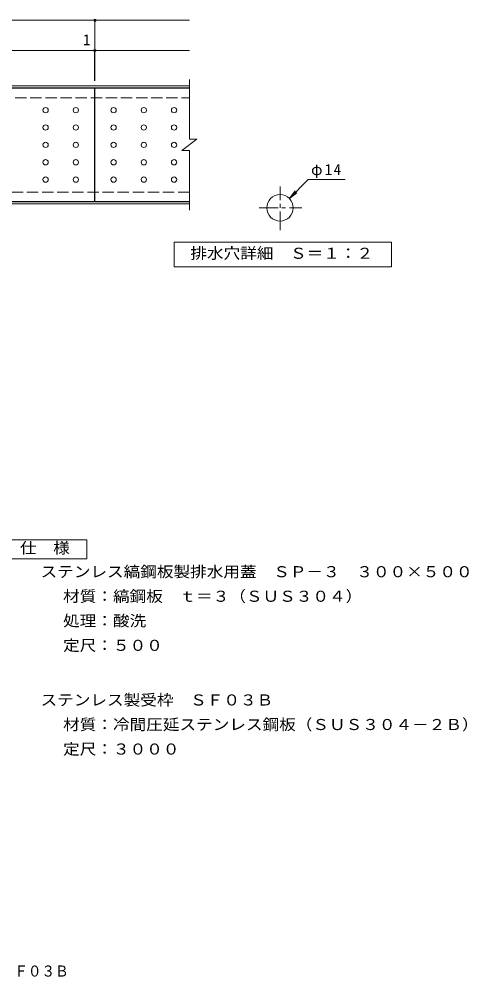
# Model space of a CAD drawing. Units: millimetres, scale not verified, with parts at other scales. Extents: x -245 to 297, y -273 to 241.
# Drawn here: x 59 to 297, y -273 to 235 of the extents above; entities that cross this region are included whole.
import ezdxf
from ezdxf.enums import TextEntityAlignment as Align

# ---------------------------------------------------------------- set-up
doc = ezdxf.new("R2010")
doc.units = ezdxf.units.MM
doc.header["$LTSCALE"] = 2
doc.header["$PDMODE"] = 32
doc.header["$PDSIZE"] = 1.2
doc.linetypes.add('CHAIN1', pattern=[8, 5, -1, 1, -1])
doc.linetypes.add('DASHED3', pattern=[4, 3, -1])
for name, color, linetype, lineweight in [('C-0', 3, 'CHAIN1', 9), ('C-1', 2, 'Continuous', 9), ('C-2', 3, 'Continuous', 9), ('C-4', 7, 'Continuous', 9), ('C-5', 7, 'Continuous', 9), ('C-A', 3, 'Continuous', 9), ('D-5', 7, 'Continuous', 9)]:
    doc.layers.add(name, color=color, linetype=linetype, lineweight=lineweight)
doc.layers.add('F-4', color=2, linetype='Continuous')
doc.styles.add('ＭＳ ゴシック', font='')
doc.styles.get('ＭＳ ゴシック').set_extended_font_data('MS Gothic')

msp = doc.modelspace()

# ---------------------------------------------------------------- linework, layer by layer
at = {"layer": 'C-0'}
for p, q in [((197.139, 122.876), (197.139, 146.07)), ((186.129, 134.799), (208.78, 134.799))]:
    msp.add_line(p, q, dxfattribs=at)
at = {"layer": 'C-0', "linetype": 'Continuous'}
msp.add_circle((197.139, 134.799), 7, dxfattribs=at)
at = {"layer": 'C-1'}
for p, q in [((-151.06, 199.34), (149.141, 199.34)), ((-151.06, 198.34), (149.141, 198.34)), ((149.141, 137.94), (-151.06, 137.94)), ((149.141, 136.94), (-151.06, 136.94))]:
    msp.add_line(p, q, dxfattribs=at)
at = {"layer": 'C-1', "linetype": 'DASHED3'}
for p, q in [((-151.06, 193.14), (149.141, 193.14)), ((149.141, 143.141), (-151.06, 143.141))]:
    msp.add_line(p, q, dxfattribs=at)
at = {"layer": 'C-2'}
for p, q in [((99.141, 198.14), (99.141, 138.14)), ((99.141, 198.14), (149.141, 198.14)), ((149.141, 202.74), (149.141, 171.141)), ((145.141, 165.14), (153.141, 171.141)), ((149.141, 171.141), (153.141, 171.141)), ((145.141, 165.14), (149.141, 165.14)), ((149.141, 165.14), (149.141, 133.541)), ((99.141, 138.14), (149.141, 138.14))]:
    msp.add_line(p, q, dxfattribs=at)
msp.add_lwpolyline([(-0.859, 138.14), (-0.859, 198.14), (98.941, 198.14), (98.941, 138.14)], close=True, dxfattribs=at)
at = {"layer": 'C-4'}
for p, q in [((99.141, 218.141), (99.141, 234.74)), ((98.941, 202.141), (98.941, 218.741)), ((99.141, 202.141), (99.141, 218.741)), ((-0.859, 218.141), (98.941, 218.141)), ((98.941, 218.141), (149.141, 218.141))]:
    msp.add_line(p, q, dxfattribs=at)
msp.add_lwpolyline([(-151.06, 234.14), (-0.859, 234.14), (149.141, 234.14)], dxfattribs=at)
for p in [(99.141, 234.14), (98.941, 218.141), (99.141, 218.141)]:
    msp.add_point(p, dxfattribs=at)
at = {"layer": 'C-5'}
for p, q in [((202.089, 139.749), (212.076, 149.736)), ((212.076, 149.736), (231.675, 149.736)), ((202.089, 139.749), (205.133, 143.715)), ((202.089, 139.749), (206.056, 142.792))]:
    msp.add_line(p, q, dxfattribs=at)
msp.add_lwpolyline([(141.157, 103.541), (141.157, 116.54), (256.157, 116.54), (256.157, 103.541)], close=True, dxfattribs=at)
at = {"layer": 'C-A'}
for centre in [(73.041, 186.541), (89.04, 186.541), (109.04, 186.541), (125.04, 186.541), (141.04, 186.541), (73.041, 177.341), (89.04, 177.341), (109.04, 177.341), (125.04, 177.341), (141.04, 177.341), (73.041, 168.14), (89.04, 168.14), (109.04, 168.14), (125.04, 168.14), (141.04, 168.14), (73.041, 158.94), (89.04, 158.94), (109.04, 158.94), (125.04, 158.94), (141.04, 158.94), (73.041, 149.741), (89.04, 149.741), (109.04, 149.741), (125.04, 149.741), (141.04, 149.741)]:
    msp.add_circle(centre, 1.4, dxfattribs=at)
at = {"layer": 'D-5', "color": 2}
for p, q in [((49.935, -41.082), (94.934, -41.082)), ((94.934, -41.082), (94.934, -51.082)), ((94.934, -51.082), (49.935, -51.082))]:
    msp.add_line(p, q, dxfattribs=at)

# ---------------------------------------------------------------- texts
at = {"layer": 'C-0', "color": 2, "insert": (213.59, 150.544), "char_height": 5.865, "attachment_point": 7, "style": 'ＭＳ ゴシック'}
msp.add_mtext('\\T1.19;φ14', dxfattribs=at)
at = {"layer": 'C-4', "color": 2, "style": 'ＭＳ ゴシック'}
msp.add_text('1', height=5.865, dxfattribs=at).set_placement((92.801, 219.14), align=Align.BOTTOM_LEFT)
at = {"layer": 'C-5', "color": 2, "style": 'ＭＳ ゴシック', "width": 1.1}
msp.add_text('排水穴詳細\u3000Ｓ＝１：２', height=5.865, dxfattribs=at).set_placement((149.657, 106.04), align=Align.BOTTOM_LEFT)
at = {"layer": 'D-5', "color": 2, "style": 'ＭＳ ゴシック', "width": 1.1}
for s, p in [('仕\u3000様', (59.434, -50.082)), ('ステンレス縞鋼板製排水用蓋\u3000ＳＰ－３\u3000３００×５００', (70.353, -62.666)), ('材質：縞鋼板\u3000ｔ＝３（ＳＵＳ３０４）', (82.295, -75.666)), ('処理：酸洗', (82.295, -88.666)), ('定尺：５００', (82.295, -101.666)), ('ステンレス製受枠\u3000ＳＦ０３Ｂ', (70.353, -130.618)), ('材質：冷間圧延ステンレス鋼板（ＳＵＳ３０４－２Ｂ）', (82.295, -143.618)), ('定尺：３０００', (82.295, -156.618))]:
    msp.add_text(s, height=5.865, dxfattribs=at).set_placement(p, align=Align.BOTTOM_LEFT)
at = {"layer": 'F-4', "style": 'ＭＳ ゴシック', "width": 0.9}
msp.add_text('ステンレス縞鋼板製\u3000排水ピット蓋\u3000\u3000ＳＰ－３\u3000３００×５００＋ＳＦ０３Ｂ', height=5.865, dxfattribs=at).set_placement((-173.933, -274.23), align=Align.BOTTOM_LEFT)

doc.saveas('drawing.dxf')
